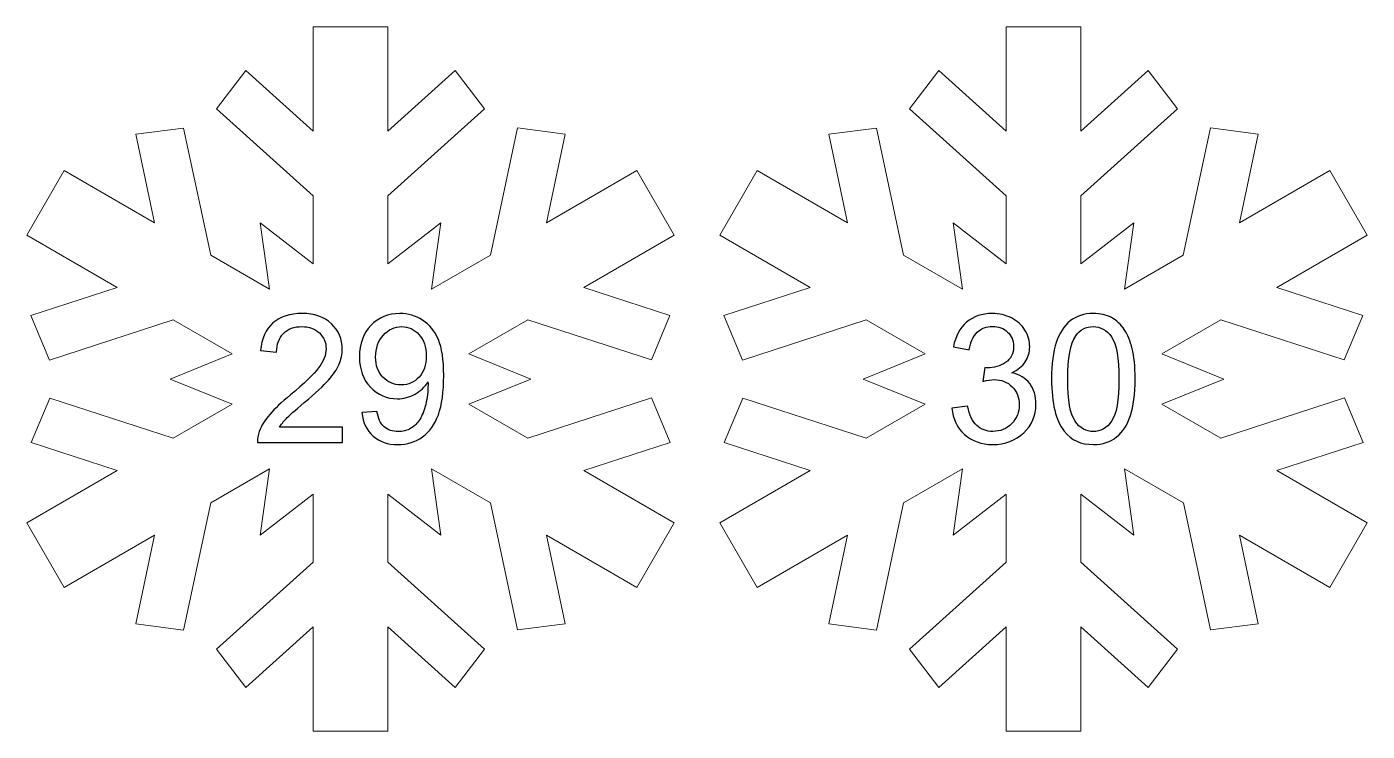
# Model space of a CAD drawing. Header units: centimetres. Extents: x -78 to 86, y -19 to 11.
# Drawn here: x 44.73 to 50.42, y -8.74 to -5.75 of the extents above; entities that cross this region are included whole.
import ezdxf

# ---------------------------------------------------------------- set-up
doc = ezdxf.new("R2010")
doc.units = ezdxf.units.CM
doc.header["$MEASUREMENT"] = 0
doc.layers.add('layer 1', color=7, linetype='Continuous')

msp = doc.modelspace()

# ---------------------------------------------------------------- linework, layer by layer
at = {"layer": 'layer 1', "color": 250, "lineweight": 9}
for points, knots in [([(46.85984, -7.49714), (46.85984, -7.49714), (46.61005, -7.35293), (46.61005, -7.35293), (46.61005, -7.35293), (46.61005, -7.35293), (46.87347, -7.24612), (46.87347, -7.24612), (46.87347, -7.24612), (46.87347, -7.24612), (46.61007, -7.13935), (46.61007, -7.13935), (46.61007, -7.13935), (46.61007, -7.13935), (46.85992, -6.99508), (46.85992, -6.99508), (46.85992, -6.99508), (46.85992, -6.99508), (47.38443, -7.16531), (47.38443, -7.16531), (47.38443, -7.16531), (47.38443, -7.16531), (47.46333, -6.97637), (47.46333, -6.97637), (47.46333, -6.97637), (47.46333, -6.97637), (47.09782, -6.85774), (47.09782, -6.85774), (47.09782, -6.85774), (47.09782, -6.85774), (47.48149, -6.63623), (47.48149, -6.63623), (47.48149, -6.63623), (47.48149, -6.63623), (47.32289, -6.36149), (47.32289, -6.36149), (47.32289, -6.36149), (47.32289, -6.36149), (46.93914, -6.58304), (46.93914, -6.58304), (46.93914, -6.58304), (46.93914, -6.58304), (47.01927, -6.20661), (47.01927, -6.20661), (47.01927, -6.20661), (47.01927, -6.20661), (46.81621, -6.18054), (46.81621, -6.18054), (46.81621, -6.18054), (46.81621, -6.18054), (46.70126, -6.72038), (46.70126, -6.72038), (46.70126, -6.72038), (46.70126, -6.72038), (46.45143, -6.86463), (46.45143, -6.86463), (46.45143, -6.86463), (46.45143, -6.86463), (46.49066, -6.58306), (46.49066, -6.58306), (46.49066, -6.58306), (46.49066, -6.58306), (46.26647, -6.75778), (46.26647, -6.75778), (46.26647, -6.75778), (46.26647, -6.75778), (46.26647, -6.46934), (46.26647, -6.46934), (46.26647, -6.46934), (46.26647, -6.46934), (46.67615, -6.1002), (46.67615, -6.1002), (46.67615, -6.1002), (46.67615, -6.1002), (46.55199, -5.93735), (46.55199, -5.93735), (46.55199, -5.93735), (46.55199, -5.93735), (46.26647, -6.19459), (46.26647, -6.19459), (46.26647, -6.19459), (46.26647, -6.19459), (46.26647, -5.75151), (46.26647, -5.75151), (46.26647, -5.75151), (46.26647, -5.75151), (45.94922, -5.75151), (45.94922, -5.75151), (45.94922, -5.75151), (45.94922, -5.75151), (45.94922, -6.19466), (45.94922, -6.19466), (45.94922, -6.19466), (45.94922, -6.19466), (45.66332, -5.93705), (45.66332, -5.93705), (45.66332, -5.93705), (45.66332, -5.93705), (45.53916, -6.0999), (45.53916, -6.0999), (45.53916, -6.0999), (45.53916, -6.0999), (45.94922, -6.46934), (45.94922, -6.46934), (45.94922, -6.46934), (45.94922, -6.46934), (45.94922, -6.75778), (45.94922, -6.75778), (45.94922, -6.75778), (45.94922, -6.75778), (45.72503, -6.58306), (45.72503, -6.58306), (45.72503, -6.58306), (45.72503, -6.58306), (45.76426, -6.86463), (45.76426, -6.86463), (45.76426, -6.86463), (45.76426, -6.86463), (45.51445, -6.72038), (45.51445, -6.72038), (45.51445, -6.72038), (45.51445, -6.72038), (45.39958, -6.18097), (45.39958, -6.18097), (45.39958, -6.18097), (45.39958, -6.18097), (45.19649, -6.20714), (45.19649, -6.20714), (45.19649, -6.20714), (45.19649, -6.20714), (45.27651, -6.58304), (45.27651, -6.58304), (45.27651, -6.58304), (45.27651, -6.58304), (44.89278, -6.36149), (44.89278, -6.36149), (44.89278, -6.36149), (44.89278, -6.36149), (44.73416, -6.63623), (44.73416, -6.63623), (44.73416, -6.63623), (44.73416, -6.63623), (45.11795, -6.85776), (45.11795, -6.85776), (45.11795, -6.85776), (45.11795, -6.85776), (44.75189, -6.97661), (44.75189, -6.97661), (44.75189, -6.97661), (44.75189, -6.97661), (44.83085, -7.16555), (44.83085, -7.16555), (44.83085, -7.16555), (44.83085, -7.16555), (45.35583, -6.99512), (45.35583, -6.99512), (45.35583, -6.99512), (45.35583, -6.99512), (45.60564, -7.13933), (45.60564, -7.13933), (45.60564, -7.13933), (45.60564, -7.13933), (45.3422, -7.24612), (45.3422, -7.24612), (45.3422, -7.24612), (45.3422, -7.24612), (45.60568, -7.35293), (45.60568, -7.35293), (45.60568, -7.35293), (45.60568, -7.35293), (45.35583, -7.4972), (45.35583, -7.4972), (45.35583, -7.4972), (45.35583, -7.4972), (44.8313, -7.32697), (44.8313, -7.32697), (44.8313, -7.32697), (44.8313, -7.32697), (44.75238, -7.51593), (44.75238, -7.51593), (44.75238, -7.51593), (44.75238, -7.51593), (45.11791, -7.63455), (45.11791, -7.63455), (45.11791, -7.63455), (45.11791, -7.63455), (44.73416, -7.8561), (44.73416, -7.8561), (44.73416, -7.8561), (44.73416, -7.8561), (44.89278, -8.13084), (44.89278, -8.13084), (44.89278, -8.13084), (44.89278, -8.13084), (45.27659, -7.90927), (45.27659, -7.90927), (45.27659, -7.90927), (45.27659, -7.90927), (45.19646, -8.28568), (45.19646, -8.28568), (45.19646, -8.28568), (45.19646, -8.28568), (45.39956, -8.31177), (45.39956, -8.31177), (45.39956, -8.31177), (45.39956, -8.31177), (45.51445, -7.77191), (45.51445, -7.77191), (45.51445, -7.77191), (45.51445, -7.77191), (45.76424, -7.6277), (45.76424, -7.6277), (45.76424, -7.6277), (45.76424, -7.6277), (45.72503, -7.90918), (45.72503, -7.90918), (45.72503, -7.90918), (45.72503, -7.90918), (45.94922, -7.73449), (45.94922, -7.73449), (45.94922, -7.73449), (45.94922, -7.73449), (45.94922, -8.02301), (45.94922, -8.02301), (45.94922, -8.02301), (45.94922, -8.02301), (45.53958, -8.39211), (45.53958, -8.39211), (45.53958, -8.39211), (45.53958, -8.39211), (45.66378, -8.5549), (45.66378, -8.5549), (45.66378, -8.5549), (45.66378, -8.5549), (45.94922, -8.29769), (45.94922, -8.29769), (45.94922, -8.29769), (45.94922, -8.29769), (45.94922, -8.74073), (45.94922, -8.74073), (45.94922, -8.74073), (45.94922, -8.74073), (46.26647, -8.74073), (46.26647, -8.74073), (46.26647, -8.74073), (46.26647, -8.74073), (46.26647, -8.29756), (46.26647, -8.29756), (46.26647, -8.29756), (46.26647, -8.29756), (46.55244, -8.55522), (46.55244, -8.55522), (46.55244, -8.55522), (46.55244, -8.55522), (46.67658, -8.39239), (46.67658, -8.39239), (46.67658, -8.39239), (46.67658, -8.39239), (46.26647, -8.02288), (46.26647, -8.02288), (46.26647, -8.02288), (46.26647, -8.02288), (46.26647, -7.73449), (46.26647, -7.73449), (46.26647, -7.73449), (46.26647, -7.73449), (46.49066, -7.90918), (46.49066, -7.90918), (46.49066, -7.90918), (46.49066, -7.90918), (46.45145, -7.6277), (46.45145, -7.6277), (46.45145, -7.6277), (46.45145, -7.6277), (46.70132, -7.77197), (46.70132, -7.77197), (46.70132, -7.77197), (46.70132, -7.77197), (46.81617, -8.31126), (46.81617, -8.31126), (46.81617, -8.31126), (46.81617, -8.31126), (47.01927, -8.28513), (47.01927, -8.28513), (47.01927, -8.28513), (47.01927, -8.28513), (46.93927, -7.90929), (46.93927, -7.90929), (46.93927, -7.90929), (46.93927, -7.90929), (47.32293, -8.13082), (47.32293, -8.13082), (47.32293, -8.13082), (47.32293, -8.13082), (47.48155, -7.85608), (47.48155, -7.85608), (47.48155, -7.85608), (47.48155, -7.85608), (47.09772, -7.6345), (47.09772, -7.6345), (47.09772, -7.6345), (47.09772, -7.6345), (47.46384, -7.51566), (47.46384, -7.51566), (47.46384, -7.51566), (47.46384, -7.51566), (47.3849, -7.32674), (47.3849, -7.32674), (47.3849, -7.32674), (47.3849, -7.32674), (46.85984, -7.49714), (46.85984, -7.49714)], [0, 0, 0, 0, 0.0126582, 0.0126582, 0.0126582, 0.0126582, 0.0253165, 0.0253165, 0.0253165, 0.0253165, 0.0379747, 0.0379747, 0.0379747, 0.0379747, 0.0506329, 0.0506329, 0.0506329, 0.0506329, 0.0632911, 0.0632911, 0.0632911, 0.0632911, 0.0759494, 0.0759494, 0.0759494, 0.0759494, 0.0886076, 0.0886076, 0.0886076, 0.0886076, 0.1012658, 0.1012658, 0.1012658, 0.1012658, 0.1139241, 0.1139241, 0.1139241, 0.1139241, 0.1265823, 0.1265823, 0.1265823, 0.1265823, 0.1392405, 0.1392405, 0.1392405, 0.1392405, 0.1518987, 0.1518987, 0.1518987, 0.1518987, 0.164557, 0.164557, 0.164557, 0.164557, 0.1772152, 0.1772152, 0.1772152, 0.1772152, 0.1898734, 0.1898734, 0.1898734, 0.1898734, 0.2025316, 0.2025316, 0.2025316, 0.2025316, 0.2151899, 0.2151899, 0.2151899, 0.2151899, 0.2278481, 0.2278481, 0.2278481, 0.2278481, 0.2405063, 0.2405063, 0.2405063, 0.2405063, 0.2531646, 0.2531646, 0.2531646, 0.2531646, 0.2658228, 0.2658228, 0.2658228, 0.2658228, 0.278481, 0.278481, 0.278481, 0.278481, 0.2911392, 0.2911392, 0.2911392, 0.2911392, 0.3037975, 0.3037975, 0.3037975, 0.3037975, 0.3164557, 0.3164557, 0.3164557, 0.3164557, 0.3291139, 0.3291139, 0.3291139, 0.3291139, 0.3417722, 0.3417722, 0.3417722, 0.3417722, 0.3544304, 0.3544304, 0.3544304, 0.3544304, 0.3670886, 0.3670886, 0.3670886, 0.3670886, 0.3797468, 0.3797468, 0.3797468, 0.3797468, 0.3924051, 0.3924051, 0.3924051, 0.3924051, 0.4050633, 0.4050633, 0.4050633, 0.4050633, 0.4177215, 0.4177215, 0.4177215, 0.4177215, 0.4303797, 0.4303797, 0.4303797, 0.4303797, 0.443038, 0.443038, 0.443038, 0.443038, 0.4556962, 0.4556962, 0.4556962, 0.4556962, 0.4683544, 0.4683544, 0.4683544, 0.4683544, 0.4810127, 0.4810127, 0.4810127, 0.4810127, 0.4936709, 0.4936709, 0.4936709, 0.4936709, 0.5063291, 0.5063291, 0.5063291, 0.5063291, 0.5189873, 0.5189873, 0.5189873, 0.5189873, 0.5316456, 0.5316456, 0.5316456, 0.5316456, 0.5443038, 0.5443038, 0.5443038, 0.5443038, 0.556962, 0.556962, 0.556962, 0.556962, 0.5696203, 0.5696203, 0.5696203, 0.5696203, 0.5822785, 0.5822785, 0.5822785, 0.5822785, 0.5949367, 0.5949367, 0.5949367, 0.5949367, 0.6075949, 0.6075949, 0.6075949, 0.6075949, 0.6202532, 0.6202532, 0.6202532, 0.6202532, 0.6329114, 0.6329114, 0.6329114, 0.6329114, 0.6455696, 0.6455696, 0.6455696, 0.6455696, 0.6582278, 0.6582278, 0.6582278, 0.6582278, 0.6708861, 0.6708861, 0.6708861, 0.6708861, 0.6835443, 0.6835443, 0.6835443, 0.6835443, 0.6962025, 0.6962025, 0.6962025, 0.6962025, 0.7088608, 0.7088608, 0.7088608, 0.7088608, 0.721519, 0.721519, 0.721519, 0.721519, 0.7341772, 0.7341772, 0.7341772, 0.7341772, 0.7468354, 0.7468354, 0.7468354, 0.7468354, 0.7594937, 0.7594937, 0.7594937, 0.7594937, 0.7721519, 0.7721519, 0.7721519, 0.7721519, 0.7848101, 0.7848101, 0.7848101, 0.7848101, 0.7974684, 0.7974684, 0.7974684, 0.7974684, 0.8101266, 0.8101266, 0.8101266, 0.8101266, 0.8227848, 0.8227848, 0.8227848, 0.8227848, 0.835443, 0.835443, 0.835443, 0.835443, 0.8481013, 0.8481013, 0.8481013, 0.8481013, 0.8607595, 0.8607595, 0.8607595, 0.8607595, 0.8734177, 0.8734177, 0.8734177, 0.8734177, 0.8860759, 0.8860759, 0.8860759, 0.8860759, 0.8987342, 0.8987342, 0.8987342, 0.8987342, 0.9113924, 0.9113924, 0.9113924, 0.9113924, 0.9240506, 0.9240506, 0.9240506, 0.9240506, 0.9367089, 0.9367089, 0.9367089, 0.9367089, 0.9493671, 0.9493671, 0.9493671, 0.9493671, 0.9620253, 0.9620253, 0.9620253, 0.9620253, 0.9746835, 0.9746835, 0.9746835, 0.9746835, 1, 1, 1, 1]), ([(49.80054, -7.49714), (49.80054, -7.49714), (49.55076, -7.35293), (49.55076, -7.35293), (49.55076, -7.35293), (49.55076, -7.35293), (49.81417, -7.24612), (49.81417, -7.24612), (49.81417, -7.24612), (49.81417, -7.24612), (49.55078, -7.13935), (49.55078, -7.13935), (49.55078, -7.13935), (49.55078, -7.13935), (49.80063, -6.99508), (49.80063, -6.99508), (49.80063, -6.99508), (49.80063, -6.99508), (50.32514, -7.16531), (50.32514, -7.16531), (50.32514, -7.16531), (50.32514, -7.16531), (50.40403, -6.97637), (50.40403, -6.97637), (50.40403, -6.97637), (50.40403, -6.97637), (50.03853, -6.85774), (50.03853, -6.85774), (50.03853, -6.85774), (50.03853, -6.85774), (50.42219, -6.63623), (50.42219, -6.63623), (50.42219, -6.63623), (50.42219, -6.63623), (50.26359, -6.36149), (50.26359, -6.36149), (50.26359, -6.36149), (50.26359, -6.36149), (49.87984, -6.58304), (49.87984, -6.58304), (49.87984, -6.58304), (49.87984, -6.58304), (49.95997, -6.20661), (49.95997, -6.20661), (49.95997, -6.20661), (49.95997, -6.20661), (49.75692, -6.18054), (49.75692, -6.18054), (49.75692, -6.18054), (49.75692, -6.18054), (49.64196, -6.72038), (49.64196, -6.72038), (49.64196, -6.72038), (49.64196, -6.72038), (49.39214, -6.86463), (49.39214, -6.86463), (49.39214, -6.86463), (49.39214, -6.86463), (49.43136, -6.58306), (49.43136, -6.58306), (49.43136, -6.58306), (49.43136, -6.58306), (49.20717, -6.75778), (49.20717, -6.75778), (49.20717, -6.75778), (49.20717, -6.75778), (49.20717, -6.46934), (49.20717, -6.46934), (49.20717, -6.46934), (49.20717, -6.46934), (49.61686, -6.1002), (49.61686, -6.1002), (49.61686, -6.1002), (49.61686, -6.1002), (49.4927, -5.93735), (49.4927, -5.93735), (49.4927, -5.93735), (49.4927, -5.93735), (49.20717, -6.19459), (49.20717, -6.19459), (49.20717, -6.19459), (49.20717, -6.19459), (49.20717, -5.75151), (49.20717, -5.75151), (49.20717, -5.75151), (49.20717, -5.75151), (48.88993, -5.75151), (48.88993, -5.75151), (48.88993, -5.75151), (48.88993, -5.75151), (48.88993, -6.19466), (48.88993, -6.19466), (48.88993, -6.19466), (48.88993, -6.19466), (48.60402, -5.93705), (48.60402, -5.93705), (48.60402, -5.93705), (48.60402, -5.93705), (48.47986, -6.0999), (48.47986, -6.0999), (48.47986, -6.0999), (48.47986, -6.0999), (48.88993, -6.46934), (48.88993, -6.46934), (48.88993, -6.46934), (48.88993, -6.46934), (48.88993, -6.75778), (48.88993, -6.75778), (48.88993, -6.75778), (48.88993, -6.75778), (48.66574, -6.58306), (48.66574, -6.58306), (48.66574, -6.58306), (48.66574, -6.58306), (48.70496, -6.86463), (48.70496, -6.86463), (48.70496, -6.86463), (48.70496, -6.86463), (48.45516, -6.72038), (48.45516, -6.72038), (48.45516, -6.72038), (48.45516, -6.72038), (48.34029, -6.18097), (48.34029, -6.18097), (48.34029, -6.18097), (48.34029, -6.18097), (48.13719, -6.20714), (48.13719, -6.20714), (48.13719, -6.20714), (48.13719, -6.20714), (48.21721, -6.58304), (48.21721, -6.58304), (48.21721, -6.58304), (48.21721, -6.58304), (47.83349, -6.36149), (47.83349, -6.36149), (47.83349, -6.36149), (47.83349, -6.36149), (47.67487, -6.63623), (47.67487, -6.63623), (47.67487, -6.63623), (47.67487, -6.63623), (48.05866, -6.85776), (48.05866, -6.85776), (48.05866, -6.85776), (48.05866, -6.85776), (47.6926, -6.97661), (47.6926, -6.97661), (47.6926, -6.97661), (47.6926, -6.97661), (47.77156, -7.16555), (47.77156, -7.16555), (47.77156, -7.16555), (47.77156, -7.16555), (48.29654, -6.99512), (48.29654, -6.99512), (48.29654, -6.99512), (48.29654, -6.99512), (48.54634, -7.13933), (48.54634, -7.13933), (48.54634, -7.13933), (48.54634, -7.13933), (48.28291, -7.24612), (48.28291, -7.24612), (48.28291, -7.24612), (48.28291, -7.24612), (48.54638, -7.35293), (48.54638, -7.35293), (48.54638, -7.35293), (48.54638, -7.35293), (48.29654, -7.4972), (48.29654, -7.4972), (48.29654, -7.4972), (48.29654, -7.4972), (47.772, -7.32697), (47.772, -7.32697), (47.772, -7.32697), (47.772, -7.32697), (47.69309, -7.51593), (47.69309, -7.51593), (47.69309, -7.51593), (47.69309, -7.51593), (48.05861, -7.63455), (48.05861, -7.63455), (48.05861, -7.63455), (48.05861, -7.63455), (47.67487, -7.8561), (47.67487, -7.8561), (47.67487, -7.8561), (47.67487, -7.8561), (47.83349, -8.13084), (47.83349, -8.13084), (47.83349, -8.13084), (47.83349, -8.13084), (48.2173, -7.90927), (48.2173, -7.90927), (48.2173, -7.90927), (48.2173, -7.90927), (48.13717, -8.28568), (48.13717, -8.28568), (48.13717, -8.28568), (48.13717, -8.28568), (48.34027, -8.31177), (48.34027, -8.31177), (48.34027, -8.31177), (48.34027, -8.31177), (48.45516, -7.77191), (48.45516, -7.77191), (48.45516, -7.77191), (48.45516, -7.77191), (48.70494, -7.6277), (48.70494, -7.6277), (48.70494, -7.6277), (48.70494, -7.6277), (48.66574, -7.90918), (48.66574, -7.90918), (48.66574, -7.90918), (48.66574, -7.90918), (48.88993, -7.73449), (48.88993, -7.73449), (48.88993, -7.73449), (48.88993, -7.73449), (48.88993, -8.02301), (48.88993, -8.02301), (48.88993, -8.02301), (48.88993, -8.02301), (48.48029, -8.39211), (48.48029, -8.39211), (48.48029, -8.39211), (48.48029, -8.39211), (48.60449, -8.5549), (48.60449, -8.5549), (48.60449, -8.5549), (48.60449, -8.5549), (48.88993, -8.29769), (48.88993, -8.29769), (48.88993, -8.29769), (48.88993, -8.29769), (48.88993, -8.74073), (48.88993, -8.74073), (48.88993, -8.74073), (48.88993, -8.74073), (49.20717, -8.74073), (49.20717, -8.74073), (49.20717, -8.74073), (49.20717, -8.74073), (49.20717, -8.29756), (49.20717, -8.29756), (49.20717, -8.29756), (49.20717, -8.29756), (49.49314, -8.55522), (49.49314, -8.55522), (49.49314, -8.55522), (49.49314, -8.55522), (49.61728, -8.39239), (49.61728, -8.39239), (49.61728, -8.39239), (49.61728, -8.39239), (49.20717, -8.02288), (49.20717, -8.02288), (49.20717, -8.02288), (49.20717, -8.02288), (49.20717, -7.73449), (49.20717, -7.73449), (49.20717, -7.73449), (49.20717, -7.73449), (49.43136, -7.90918), (49.43136, -7.90918), (49.43136, -7.90918), (49.43136, -7.90918), (49.39216, -7.6277), (49.39216, -7.6277), (49.39216, -7.6277), (49.39216, -7.6277), (49.64203, -7.77197), (49.64203, -7.77197), (49.64203, -7.77197), (49.64203, -7.77197), (49.75688, -8.31126), (49.75688, -8.31126), (49.75688, -8.31126), (49.75688, -8.31126), (49.95997, -8.28513), (49.95997, -8.28513), (49.95997, -8.28513), (49.95997, -8.28513), (49.87997, -7.90929), (49.87997, -7.90929), (49.87997, -7.90929), (49.87997, -7.90929), (50.26363, -8.13082), (50.26363, -8.13082), (50.26363, -8.13082), (50.26363, -8.13082), (50.42225, -7.85608), (50.42225, -7.85608), (50.42225, -7.85608), (50.42225, -7.85608), (50.03842, -7.6345), (50.03842, -7.6345), (50.03842, -7.6345), (50.03842, -7.6345), (50.40454, -7.51566), (50.40454, -7.51566), (50.40454, -7.51566), (50.40454, -7.51566), (50.32561, -7.32674), (50.32561, -7.32674), (50.32561, -7.32674), (50.32561, -7.32674), (49.80054, -7.49714), (49.80054, -7.49714)], [0, 0, 0, 0, 0.0126582, 0.0126582, 0.0126582, 0.0126582, 0.0253165, 0.0253165, 0.0253165, 0.0253165, 0.0379747, 0.0379747, 0.0379747, 0.0379747, 0.0506329, 0.0506329, 0.0506329, 0.0506329, 0.0632911, 0.0632911, 0.0632911, 0.0632911, 0.0759494, 0.0759494, 0.0759494, 0.0759494, 0.0886076, 0.0886076, 0.0886076, 0.0886076, 0.1012658, 0.1012658, 0.1012658, 0.1012658, 0.1139241, 0.1139241, 0.1139241, 0.1139241, 0.1265823, 0.1265823, 0.1265823, 0.1265823, 0.1392405, 0.1392405, 0.1392405, 0.1392405, 0.1518987, 0.1518987, 0.1518987, 0.1518987, 0.164557, 0.164557, 0.164557, 0.164557, 0.1772152, 0.1772152, 0.1772152, 0.1772152, 0.1898734, 0.1898734, 0.1898734, 0.1898734, 0.2025316, 0.2025316, 0.2025316, 0.2025316, 0.2151899, 0.2151899, 0.2151899, 0.2151899, 0.2278481, 0.2278481, 0.2278481, 0.2278481, 0.2405063, 0.2405063, 0.2405063, 0.2405063, 0.2531646, 0.2531646, 0.2531646, 0.2531646, 0.2658228, 0.2658228, 0.2658228, 0.2658228, 0.278481, 0.278481, 0.278481, 0.278481, 0.2911392, 0.2911392, 0.2911392, 0.2911392, 0.3037975, 0.3037975, 0.3037975, 0.3037975, 0.3164557, 0.3164557, 0.3164557, 0.3164557, 0.3291139, 0.3291139, 0.3291139, 0.3291139, 0.3417722, 0.3417722, 0.3417722, 0.3417722, 0.3544304, 0.3544304, 0.3544304, 0.3544304, 0.3670886, 0.3670886, 0.3670886, 0.3670886, 0.3797468, 0.3797468, 0.3797468, 0.3797468, 0.3924051, 0.3924051, 0.3924051, 0.3924051, 0.4050633, 0.4050633, 0.4050633, 0.4050633, 0.4177215, 0.4177215, 0.4177215, 0.4177215, 0.4303797, 0.4303797, 0.4303797, 0.4303797, 0.443038, 0.443038, 0.443038, 0.443038, 0.4556962, 0.4556962, 0.4556962, 0.4556962, 0.4683544, 0.4683544, 0.4683544, 0.4683544, 0.4810127, 0.4810127, 0.4810127, 0.4810127, 0.4936709, 0.4936709, 0.4936709, 0.4936709, 0.5063291, 0.5063291, 0.5063291, 0.5063291, 0.5189873, 0.5189873, 0.5189873, 0.5189873, 0.5316456, 0.5316456, 0.5316456, 0.5316456, 0.5443038, 0.5443038, 0.5443038, 0.5443038, 0.556962, 0.556962, 0.556962, 0.556962, 0.5696203, 0.5696203, 0.5696203, 0.5696203, 0.5822785, 0.5822785, 0.5822785, 0.5822785, 0.5949367, 0.5949367, 0.5949367, 0.5949367, 0.6075949, 0.6075949, 0.6075949, 0.6075949, 0.6202532, 0.6202532, 0.6202532, 0.6202532, 0.6329114, 0.6329114, 0.6329114, 0.6329114, 0.6455696, 0.6455696, 0.6455696, 0.6455696, 0.6582278, 0.6582278, 0.6582278, 0.6582278, 0.6708861, 0.6708861, 0.6708861, 0.6708861, 0.6835443, 0.6835443, 0.6835443, 0.6835443, 0.6962025, 0.6962025, 0.6962025, 0.6962025, 0.7088608, 0.7088608, 0.7088608, 0.7088608, 0.721519, 0.721519, 0.721519, 0.721519, 0.7341772, 0.7341772, 0.7341772, 0.7341772, 0.7468354, 0.7468354, 0.7468354, 0.7468354, 0.7594937, 0.7594937, 0.7594937, 0.7594937, 0.7721519, 0.7721519, 0.7721519, 0.7721519, 0.7848101, 0.7848101, 0.7848101, 0.7848101, 0.7974684, 0.7974684, 0.7974684, 0.7974684, 0.8101266, 0.8101266, 0.8101266, 0.8101266, 0.8227848, 0.8227848, 0.8227848, 0.8227848, 0.835443, 0.835443, 0.835443, 0.835443, 0.8481013, 0.8481013, 0.8481013, 0.8481013, 0.8607595, 0.8607595, 0.8607595, 0.8607595, 0.8734177, 0.8734177, 0.8734177, 0.8734177, 0.8860759, 0.8860759, 0.8860759, 0.8860759, 0.8987342, 0.8987342, 0.8987342, 0.8987342, 0.9113924, 0.9113924, 0.9113924, 0.9113924, 0.9240506, 0.9240506, 0.9240506, 0.9240506, 0.9367089, 0.9367089, 0.9367089, 0.9367089, 0.9493671, 0.9493671, 0.9493671, 0.9493671, 0.9620253, 0.9620253, 0.9620253, 0.9620253, 0.9746835, 0.9746835, 0.9746835, 0.9746835, 1, 1, 1, 1]), ([(46.07343, -7.45117), (46.07343, -7.45117), (46.07343, -7.51507), (46.07343, -7.51507), (46.07343, -7.51507), (46.07343, -7.51507), (45.71283, -7.51507), (45.71283, -7.51507), (45.71283, -7.51507), (45.71232, -7.49897), (45.71499, -7.4835), (45.72069, -7.46854), (45.72069, -7.46854), (45.72995, -7.44407), (45.74478, -7.41985), (45.7652, -7.39614), (45.7652, -7.39614), (45.78561, -7.37243), (45.81477, -7.34504), (45.85269, -7.31398), (45.85269, -7.31398), (45.91164, -7.26541), (45.95171, -7.227), (45.97263, -7.19859), (45.97263, -7.19859), (45.99368, -7.17019), (46.0042, -7.14331), (46.0042, -7.11795), (46.0042, -7.11795), (46.0042, -7.09145), (45.99469, -7.06914), (45.97567, -7.05088), (45.97567, -7.05088), (45.95666, -7.03275), (45.9318, -7.02362), (45.90125, -7.02362), (45.90125, -7.02362), (45.86891, -7.02362), (45.84305, -7.03326), (45.82365, -7.05253), (45.82365, -7.05253), (45.80425, -7.07167), (45.79449, -7.0983), (45.79423, -7.13241), (45.79423, -7.13241), (45.79423, -7.13241), (45.72576, -7.12556), (45.72576, -7.12556), (45.72576, -7.12556), (45.73046, -7.07434), (45.74821, -7.03528), (45.77889, -7.0084), (45.77889, -7.0084), (45.8097, -6.98152), (45.85091, -6.96808), (45.90277, -6.96808), (45.90277, -6.96808), (45.95501, -6.96808), (45.99647, -6.98254), (46.0269, -7.01157), (46.0269, -7.01157), (46.05746, -7.04061), (46.07267, -7.07662), (46.07267, -7.11947), (46.07267, -7.11947), (46.07267, -7.14128), (46.06823, -7.16271), (46.05923, -7.18376), (46.05923, -7.18376), (46.05036, -7.20493), (46.03552, -7.22712), (46.01485, -7.25045), (46.01485, -7.25045), (45.99406, -7.27366), (45.9597, -7.30573), (45.91177, -7.34631), (45.91177, -7.34631), (45.87158, -7.38004), (45.84571, -7.40286), (45.8343, -7.4149), (45.8343, -7.4149), (45.82289, -7.42695), (45.81351, -7.43899), (45.80603, -7.45117), (45.80603, -7.45117), (45.80603, -7.45117), (46.07343, -7.45117), (46.07343, -7.45117)], [0, 0, 0, 0, 0.0434783, 0.0434783, 0.0434783, 0.0434783, 0.0869565, 0.0869565, 0.0869565, 0.0869565, 0.1304348, 0.1304348, 0.1304348, 0.1304348, 0.173913, 0.173913, 0.173913, 0.173913, 0.2173913, 0.2173913, 0.2173913, 0.2173913, 0.2608696, 0.2608696, 0.2608696, 0.2608696, 0.3043478, 0.3043478, 0.3043478, 0.3043478, 0.3478261, 0.3478261, 0.3478261, 0.3478261, 0.3913043, 0.3913043, 0.3913043, 0.3913043, 0.4347826, 0.4347826, 0.4347826, 0.4347826, 0.4782609, 0.4782609, 0.4782609, 0.4782609, 0.5217391, 0.5217391, 0.5217391, 0.5217391, 0.5652174, 0.5652174, 0.5652174, 0.5652174, 0.6086957, 0.6086957, 0.6086957, 0.6086957, 0.6521739, 0.6521739, 0.6521739, 0.6521739, 0.6956522, 0.6956522, 0.6956522, 0.6956522, 0.7391304, 0.7391304, 0.7391304, 0.7391304, 0.7826087, 0.7826087, 0.7826087, 0.7826087, 0.826087, 0.826087, 0.826087, 0.826087, 0.8695652, 0.8695652, 0.8695652, 0.8695652, 0.9130435, 0.9130435, 0.9130435, 0.9130435, 1, 1, 1, 1]), ([(46.15572, -7.38878), (46.15572, -7.38878), (46.21963, -7.38346), (46.21963, -7.38346), (46.21963, -7.38346), (46.22508, -7.41364), (46.23547, -7.43544), (46.25082, -7.44901), (46.25082, -7.44901), (46.26616, -7.46258), (46.28581, -7.46942), (46.3099, -7.46942), (46.3099, -7.46942), (46.33044, -7.46942), (46.34845, -7.46473), (46.36404, -7.45522), (46.36404, -7.45522), (46.37964, -7.44584), (46.39232, -7.43329), (46.40208, -7.41744), (46.40208, -7.41744), (46.41184, -7.40172), (46.42009, -7.38042), (46.42681, -7.35366), (46.42681, -7.35366), (46.43353, -7.32691), (46.43682, -7.29965), (46.43682, -7.27188), (46.43682, -7.27188), (46.43682, -7.26896), (46.4367, -7.2644), (46.43644, -7.25844), (46.43644, -7.25844), (46.42313, -7.27974), (46.40487, -7.29711), (46.38179, -7.3103), (46.38179, -7.3103), (46.35872, -7.32361), (46.33361, -7.33021), (46.30673, -7.33021), (46.30673, -7.33021), (46.26172, -7.33021), (46.22368, -7.31385), (46.19249, -7.28114), (46.19249, -7.28114), (46.16143, -7.24855), (46.14583, -7.20544), (46.14583, -7.15193), (46.14583, -7.15193), (46.14583, -7.09665), (46.16206, -7.05227), (46.19465, -7.01855), (46.19465, -7.01855), (46.22711, -6.98495), (46.26781, -6.96808), (46.31688, -6.96808), (46.31688, -6.96808), (46.35212, -6.96808), (46.38446, -6.97759), (46.41387, -6.99674), (46.41387, -6.99674), (46.44316, -7.01576), (46.46535, -7.04289), (46.48057, -7.07827), (46.48057, -7.07827), (46.49578, -7.11352), (46.50339, -7.16461), (46.50339, -7.23143), (46.50339, -7.23143), (46.50339, -7.30104), (46.49591, -7.35645), (46.48082, -7.39766), (46.48082, -7.39766), (46.46573, -7.43899), (46.44316, -7.47031), (46.41337, -7.49187), (46.41337, -7.49187), (46.38357, -7.51342), (46.3487, -7.5242), (46.30863, -7.5242), (46.30863, -7.5242), (46.26603, -7.5242), (46.23129, -7.51241), (46.20428, -7.4887), (46.20428, -7.4887), (46.1774, -7.46499), (46.16117, -7.43164), (46.15572, -7.38878)], [0, 0, 0, 0, 0.0434783, 0.0434783, 0.0434783, 0.0434783, 0.0869565, 0.0869565, 0.0869565, 0.0869565, 0.1304348, 0.1304348, 0.1304348, 0.1304348, 0.173913, 0.173913, 0.173913, 0.173913, 0.2173913, 0.2173913, 0.2173913, 0.2173913, 0.2608696, 0.2608696, 0.2608696, 0.2608696, 0.3043478, 0.3043478, 0.3043478, 0.3043478, 0.3478261, 0.3478261, 0.3478261, 0.3478261, 0.3913043, 0.3913043, 0.3913043, 0.3913043, 0.4347826, 0.4347826, 0.4347826, 0.4347826, 0.4782609, 0.4782609, 0.4782609, 0.4782609, 0.5217391, 0.5217391, 0.5217391, 0.5217391, 0.5652174, 0.5652174, 0.5652174, 0.5652174, 0.6086957, 0.6086957, 0.6086957, 0.6086957, 0.6521739, 0.6521739, 0.6521739, 0.6521739, 0.6956522, 0.6956522, 0.6956522, 0.6956522, 0.7391304, 0.7391304, 0.7391304, 0.7391304, 0.7826087, 0.7826087, 0.7826087, 0.7826087, 0.826087, 0.826087, 0.826087, 0.826087, 0.8695652, 0.8695652, 0.8695652, 0.8695652, 0.9130435, 0.9130435, 0.9130435, 0.9130435, 1, 1, 1, 1]), ([(48.65975, -7.37053), (48.65975, -7.37053), (48.7267, -7.3614), (48.7267, -7.3614), (48.7267, -7.3614), (48.73443, -7.39943), (48.74737, -7.42682), (48.76575, -7.44356), (48.76575, -7.44356), (48.78414, -7.4603), (48.80671, -7.46866), (48.83346, -7.46866), (48.83346, -7.46866), (48.86516, -7.46866), (48.89191, -7.45776), (48.91347, -7.43595), (48.91347, -7.43595), (48.93502, -7.41414), (48.9458, -7.38714), (48.9458, -7.35493), (48.9458, -7.35493), (48.9458, -7.32425), (48.93578, -7.29889), (48.91562, -7.27885), (48.91562, -7.27885), (48.89559, -7.25895), (48.8701, -7.24893), (48.83904, -7.24893), (48.83904, -7.24893), (48.82636, -7.24893), (48.81064, -7.25147), (48.79174, -7.25641), (48.79174, -7.25641), (48.79174, -7.25641), (48.79922, -7.19783), (48.79922, -7.19783), (48.79922, -7.19783), (48.80366, -7.19834), (48.80734, -7.19859), (48.81, -7.19859), (48.81, -7.19859), (48.83866, -7.19859), (48.86427, -7.19111), (48.88722, -7.17628), (48.88722, -7.17628), (48.91004, -7.16144), (48.92145, -7.13862), (48.92145, -7.10781), (48.92145, -7.10781), (48.92145, -7.08334), (48.91308, -7.06305), (48.89648, -7.04695), (48.89648, -7.04695), (48.87987, -7.03085), (48.85844, -7.02286), (48.83219, -7.02286), (48.83219, -7.02286), (48.80607, -7.02286), (48.78439, -7.0311), (48.76702, -7.04758), (48.76702, -7.04758), (48.74965, -7.06407), (48.73849, -7.08879), (48.73355, -7.12176), (48.73355, -7.12176), (48.73355, -7.12176), (48.6666, -7.10958), (48.6666, -7.10958), (48.6666, -7.10958), (48.67484, -7.0647), (48.69335, -7.02983), (48.72239, -7.00511), (48.72239, -7.00511), (48.7513, -6.98038), (48.78743, -6.96808), (48.83054, -6.96808), (48.83054, -6.96808), (48.86021, -6.96808), (48.8876, -6.97442), (48.91258, -6.98723), (48.91258, -6.98723), (48.93768, -6.99991), (48.95683, -7.01728), (48.97002, -7.03921), (48.97002, -7.03921), (48.98333, -7.06128), (48.98992, -7.08461), (48.98992, -7.10933), (48.98992, -7.10933), (48.98992, -7.13279), (48.98358, -7.15409), (48.97103, -7.17336), (48.97103, -7.17336), (48.95835, -7.19263), (48.93958, -7.20798), (48.91486, -7.21939), (48.91486, -7.21939), (48.94707, -7.22674), (48.97204, -7.24221), (48.98992, -7.26567), (48.98992, -7.26567), (49.00767, -7.289), (49.01655, -7.31841), (49.01655, -7.35354), (49.01655, -7.35354), (49.01655, -7.40108), (48.99918, -7.44153), (48.96456, -7.47462), (48.96456, -7.47462), (48.92982, -7.50772), (48.88595, -7.5242), (48.83295, -7.5242), (48.83295, -7.5242), (48.78515, -7.5242), (48.74546, -7.50987), (48.71389, -7.48134), (48.71389, -7.48134), (48.68219, -7.45281), (48.66419, -7.41592), (48.65975, -7.37053)], [0, 0, 0, 0, 0.0322581, 0.0322581, 0.0322581, 0.0322581, 0.0645161, 0.0645161, 0.0645161, 0.0645161, 0.0967742, 0.0967742, 0.0967742, 0.0967742, 0.1290323, 0.1290323, 0.1290323, 0.1290323, 0.1612903, 0.1612903, 0.1612903, 0.1612903, 0.1935484, 0.1935484, 0.1935484, 0.1935484, 0.2258065, 0.2258065, 0.2258065, 0.2258065, 0.2580645, 0.2580645, 0.2580645, 0.2580645, 0.2903226, 0.2903226, 0.2903226, 0.2903226, 0.3225806, 0.3225806, 0.3225806, 0.3225806, 0.3548387, 0.3548387, 0.3548387, 0.3548387, 0.3870968, 0.3870968, 0.3870968, 0.3870968, 0.4193548, 0.4193548, 0.4193548, 0.4193548, 0.4516129, 0.4516129, 0.4516129, 0.4516129, 0.483871, 0.483871, 0.483871, 0.483871, 0.516129, 0.516129, 0.516129, 0.516129, 0.5483871, 0.5483871, 0.5483871, 0.5483871, 0.5806452, 0.5806452, 0.5806452, 0.5806452, 0.6129032, 0.6129032, 0.6129032, 0.6129032, 0.6451613, 0.6451613, 0.6451613, 0.6451613, 0.6774194, 0.6774194, 0.6774194, 0.6774194, 0.7096774, 0.7096774, 0.7096774, 0.7096774, 0.7419355, 0.7419355, 0.7419355, 0.7419355, 0.7741935, 0.7741935, 0.7741935, 0.7741935, 0.8064516, 0.8064516, 0.8064516, 0.8064516, 0.8387097, 0.8387097, 0.8387097, 0.8387097, 0.8709677, 0.8709677, 0.8709677, 0.8709677, 0.9032258, 0.9032258, 0.9032258, 0.9032258, 0.9354839, 0.9354839, 0.9354839, 0.9354839, 1, 1, 1, 1]), ([(49.08286, -7.24627), (49.08286, -7.18198), (49.08946, -7.13), (49.10264, -7.09069), (49.10264, -7.09069), (49.11595, -7.05126), (49.13561, -7.02096), (49.16173, -6.99978), (49.16173, -6.99978), (49.18772, -6.97861), (49.22056, -6.96808), (49.26012, -6.96808), (49.26012, -6.96808), (49.28928, -6.96808), (49.31489, -6.97392), (49.33708, -6.98571), (49.33708, -6.98571), (49.35914, -6.9975), (49.3774, -7.01449), (49.3916, -7.03668), (49.3916, -7.03668), (49.4058, -7.05874), (49.41696, -7.08575), (49.42508, -7.11757), (49.42508, -7.11757), (49.43332, -7.1494), (49.43738, -7.19238), (49.43738, -7.24627), (49.43738, -7.24627), (49.43738, -7.31017), (49.43078, -7.3619), (49.41772, -7.40121), (49.41772, -7.40121), (49.40466, -7.44064), (49.38501, -7.47095), (49.35889, -7.49225), (49.35889, -7.49225), (49.3329, -7.51355), (49.29993, -7.5242), (49.26012, -7.5242), (49.26012, -7.5242), (49.20775, -7.5242), (49.16655, -7.50556), (49.13662, -7.46816), (49.13662, -7.46816), (49.10074, -7.42251), (49.08286, -7.34859), (49.08286, -7.24627)], [0, 0, 0, 0, 0.0769231, 0.0769231, 0.0769231, 0.0769231, 0.1538462, 0.1538462, 0.1538462, 0.1538462, 0.2307692, 0.2307692, 0.2307692, 0.2307692, 0.3076923, 0.3076923, 0.3076923, 0.3076923, 0.3846154, 0.3846154, 0.3846154, 0.3846154, 0.4615385, 0.4615385, 0.4615385, 0.4615385, 0.5384615, 0.5384615, 0.5384615, 0.5384615, 0.6153846, 0.6153846, 0.6153846, 0.6153846, 0.6923077, 0.6923077, 0.6923077, 0.6923077, 0.7692308, 0.7692308, 0.7692308, 0.7692308, 0.8461538, 0.8461538, 0.8461538, 0.8461538, 1, 1, 1, 1]), ([(46.42883, -7.14851), (46.42883, -7.11022), (46.41869, -7.07979), (46.3984, -7.05735), (46.3984, -7.05735), (46.37824, -7.0349), (46.35365, -7.02362), (46.32474, -7.02362), (46.32474, -7.02362), (46.29481, -7.02362), (46.26895, -7.03566), (46.24714, -7.05988), (46.24714, -7.05988), (46.2252, -7.0841), (46.2143, -7.11554), (46.2143, -7.15409), (46.2143, -7.15409), (46.2143, -7.1887), (46.2247, -7.21685), (46.24536, -7.23841), (46.24536, -7.23841), (46.26616, -7.26009), (46.29202, -7.27087), (46.32284, -7.27087), (46.32284, -7.27087), (46.35377, -7.27087), (46.37913, -7.26009), (46.39904, -7.23841), (46.39904, -7.23841), (46.41894, -7.21685), (46.42883, -7.1868), (46.42883, -7.14851)], [0, 0, 0, 0, 0.1111111, 0.1111111, 0.1111111, 0.1111111, 0.2222222, 0.2222222, 0.2222222, 0.2222222, 0.3333333, 0.3333333, 0.3333333, 0.3333333, 0.4444444, 0.4444444, 0.4444444, 0.4444444, 0.5555556, 0.5555556, 0.5555556, 0.5555556, 0.6666667, 0.6666667, 0.6666667, 0.6666667, 0.7777778, 0.7777778, 0.7777778, 0.7777778, 1, 1, 1, 1]), ([(49.15133, -7.24652), (49.15133, -7.33616), (49.16173, -7.39576), (49.18265, -7.42517), (49.18265, -7.42517), (49.20357, -7.45472), (49.22944, -7.46942), (49.26012, -7.46942), (49.26012, -7.46942), (49.2908, -7.46942), (49.31667, -7.45459), (49.33759, -7.42505), (49.33759, -7.42505), (49.35851, -7.39538), (49.36891, -7.33591), (49.36891, -7.24652), (49.36891, -7.24652), (49.36891, -7.15688), (49.35851, -7.09729), (49.33759, -7.06787), (49.33759, -7.06787), (49.3168, -7.03833), (49.29068, -7.02362), (49.25936, -7.02362), (49.25936, -7.02362), (49.22867, -7.02362), (49.20408, -7.03668), (49.18569, -7.06267), (49.18569, -7.06267), (49.16274, -7.09576), (49.15133, -7.15713), (49.15133, -7.24652)], [0, 0, 0, 0, 0.1111111, 0.1111111, 0.1111111, 0.1111111, 0.2222222, 0.2222222, 0.2222222, 0.2222222, 0.3333333, 0.3333333, 0.3333333, 0.3333333, 0.4444444, 0.4444444, 0.4444444, 0.4444444, 0.5555556, 0.5555556, 0.5555556, 0.5555556, 0.6666667, 0.6666667, 0.6666667, 0.6666667, 0.7777778, 0.7777778, 0.7777778, 0.7777778, 1, 1, 1, 1])]:
    msp.add_open_spline(points, degree=3, knots=knots, dxfattribs=at)
at = {"layer": 'layer 1', "color": 114}
for points, knots in [([(46.07343, -7.45117), (46.07343, -7.45117), (46.07343, -7.51507), (46.07343, -7.51507), (46.07343, -7.51507), (46.07343, -7.51507), (45.71283, -7.51507), (45.71283, -7.51507), (45.71283, -7.51507), (45.71232, -7.49897), (45.71499, -7.4835), (45.72069, -7.46854), (45.72069, -7.46854), (45.72995, -7.44407), (45.74478, -7.41985), (45.7652, -7.39614), (45.7652, -7.39614), (45.78561, -7.37243), (45.81477, -7.34504), (45.85269, -7.31398), (45.85269, -7.31398), (45.91164, -7.26541), (45.95171, -7.227), (45.97263, -7.19859), (45.97263, -7.19859), (45.99368, -7.17019), (46.0042, -7.14331), (46.0042, -7.11795), (46.0042, -7.11795), (46.0042, -7.09145), (45.99469, -7.06914), (45.97567, -7.05088), (45.97567, -7.05088), (45.95666, -7.03275), (45.9318, -7.02362), (45.90125, -7.02362), (45.90125, -7.02362), (45.86891, -7.02362), (45.84305, -7.03326), (45.82365, -7.05253), (45.82365, -7.05253), (45.80425, -7.07167), (45.79449, -7.0983), (45.79423, -7.13241), (45.79423, -7.13241), (45.79423, -7.13241), (45.72576, -7.12556), (45.72576, -7.12556), (45.72576, -7.12556), (45.73046, -7.07434), (45.74821, -7.03528), (45.77889, -7.0084), (45.77889, -7.0084), (45.8097, -6.98152), (45.85091, -6.96808), (45.90277, -6.96808), (45.90277, -6.96808), (45.95501, -6.96808), (45.99647, -6.98254), (46.0269, -7.01157), (46.0269, -7.01157), (46.05746, -7.04061), (46.07267, -7.07662), (46.07267, -7.11947), (46.07267, -7.11947), (46.07267, -7.14128), (46.06823, -7.16271), (46.05923, -7.18376), (46.05923, -7.18376), (46.05036, -7.20493), (46.03552, -7.22712), (46.01485, -7.25045), (46.01485, -7.25045), (45.99406, -7.27366), (45.9597, -7.30573), (45.91177, -7.34631), (45.91177, -7.34631), (45.87158, -7.38004), (45.84571, -7.40286), (45.8343, -7.4149), (45.8343, -7.4149), (45.82289, -7.42695), (45.81351, -7.43899), (45.80603, -7.45117), (45.80603, -7.45117), (45.80603, -7.45117), (46.07343, -7.45117), (46.07343, -7.45117)], [0, 0, 0, 0, 0.0434783, 0.0434783, 0.0434783, 0.0434783, 0.0869565, 0.0869565, 0.0869565, 0.0869565, 0.1304348, 0.1304348, 0.1304348, 0.1304348, 0.173913, 0.173913, 0.173913, 0.173913, 0.2173913, 0.2173913, 0.2173913, 0.2173913, 0.2608696, 0.2608696, 0.2608696, 0.2608696, 0.3043478, 0.3043478, 0.3043478, 0.3043478, 0.3478261, 0.3478261, 0.3478261, 0.3478261, 0.3913043, 0.3913043, 0.3913043, 0.3913043, 0.4347826, 0.4347826, 0.4347826, 0.4347826, 0.4782609, 0.4782609, 0.4782609, 0.4782609, 0.5217391, 0.5217391, 0.5217391, 0.5217391, 0.5652174, 0.5652174, 0.5652174, 0.5652174, 0.6086957, 0.6086957, 0.6086957, 0.6086957, 0.6521739, 0.6521739, 0.6521739, 0.6521739, 0.6956522, 0.6956522, 0.6956522, 0.6956522, 0.7391304, 0.7391304, 0.7391304, 0.7391304, 0.7826087, 0.7826087, 0.7826087, 0.7826087, 0.826087, 0.826087, 0.826087, 0.826087, 0.8695652, 0.8695652, 0.8695652, 0.8695652, 0.9130435, 0.9130435, 0.9130435, 0.9130435, 1, 1, 1, 1]), ([(46.15572, -7.38878), (46.15572, -7.38878), (46.21963, -7.38346), (46.21963, -7.38346), (46.21963, -7.38346), (46.22508, -7.41364), (46.23547, -7.43544), (46.25082, -7.44901), (46.25082, -7.44901), (46.26616, -7.46258), (46.28581, -7.46942), (46.3099, -7.46942), (46.3099, -7.46942), (46.33044, -7.46942), (46.34845, -7.46473), (46.36404, -7.45522), (46.36404, -7.45522), (46.37964, -7.44584), (46.39232, -7.43329), (46.40208, -7.41744), (46.40208, -7.41744), (46.41184, -7.40172), (46.42009, -7.38042), (46.42681, -7.35366), (46.42681, -7.35366), (46.43353, -7.32691), (46.43682, -7.29965), (46.43682, -7.27188), (46.43682, -7.27188), (46.43682, -7.26896), (46.4367, -7.2644), (46.43644, -7.25844), (46.43644, -7.25844), (46.42313, -7.27974), (46.40487, -7.29711), (46.38179, -7.3103), (46.38179, -7.3103), (46.35872, -7.32361), (46.33361, -7.33021), (46.30673, -7.33021), (46.30673, -7.33021), (46.26172, -7.33021), (46.22368, -7.31385), (46.19249, -7.28114), (46.19249, -7.28114), (46.16143, -7.24855), (46.14583, -7.20544), (46.14583, -7.15193), (46.14583, -7.15193), (46.14583, -7.09665), (46.16206, -7.05227), (46.19465, -7.01855), (46.19465, -7.01855), (46.22711, -6.98495), (46.26781, -6.96808), (46.31688, -6.96808), (46.31688, -6.96808), (46.35212, -6.96808), (46.38446, -6.97759), (46.41387, -6.99674), (46.41387, -6.99674), (46.44316, -7.01576), (46.46535, -7.04289), (46.48057, -7.07827), (46.48057, -7.07827), (46.49578, -7.11352), (46.50339, -7.16461), (46.50339, -7.23143), (46.50339, -7.23143), (46.50339, -7.30104), (46.49591, -7.35645), (46.48082, -7.39766), (46.48082, -7.39766), (46.46573, -7.43899), (46.44316, -7.47031), (46.41337, -7.49187), (46.41337, -7.49187), (46.38357, -7.51342), (46.3487, -7.5242), (46.30863, -7.5242), (46.30863, -7.5242), (46.26603, -7.5242), (46.23129, -7.51241), (46.20428, -7.4887), (46.20428, -7.4887), (46.1774, -7.46499), (46.16117, -7.43164), (46.15572, -7.38878)], [0, 0, 0, 0, 0.0434783, 0.0434783, 0.0434783, 0.0434783, 0.0869565, 0.0869565, 0.0869565, 0.0869565, 0.1304348, 0.1304348, 0.1304348, 0.1304348, 0.173913, 0.173913, 0.173913, 0.173913, 0.2173913, 0.2173913, 0.2173913, 0.2173913, 0.2608696, 0.2608696, 0.2608696, 0.2608696, 0.3043478, 0.3043478, 0.3043478, 0.3043478, 0.3478261, 0.3478261, 0.3478261, 0.3478261, 0.3913043, 0.3913043, 0.3913043, 0.3913043, 0.4347826, 0.4347826, 0.4347826, 0.4347826, 0.4782609, 0.4782609, 0.4782609, 0.4782609, 0.5217391, 0.5217391, 0.5217391, 0.5217391, 0.5652174, 0.5652174, 0.5652174, 0.5652174, 0.6086957, 0.6086957, 0.6086957, 0.6086957, 0.6521739, 0.6521739, 0.6521739, 0.6521739, 0.6956522, 0.6956522, 0.6956522, 0.6956522, 0.7391304, 0.7391304, 0.7391304, 0.7391304, 0.7826087, 0.7826087, 0.7826087, 0.7826087, 0.826087, 0.826087, 0.826087, 0.826087, 0.8695652, 0.8695652, 0.8695652, 0.8695652, 0.9130435, 0.9130435, 0.9130435, 0.9130435, 1, 1, 1, 1]), ([(48.65975, -7.37053), (48.65975, -7.37053), (48.7267, -7.3614), (48.7267, -7.3614), (48.7267, -7.3614), (48.73443, -7.39943), (48.74737, -7.42682), (48.76575, -7.44356), (48.76575, -7.44356), (48.78414, -7.4603), (48.80671, -7.46866), (48.83346, -7.46866), (48.83346, -7.46866), (48.86516, -7.46866), (48.89191, -7.45776), (48.91347, -7.43595), (48.91347, -7.43595), (48.93502, -7.41414), (48.9458, -7.38714), (48.9458, -7.35493), (48.9458, -7.35493), (48.9458, -7.32425), (48.93578, -7.29889), (48.91562, -7.27885), (48.91562, -7.27885), (48.89559, -7.25895), (48.8701, -7.24893), (48.83904, -7.24893), (48.83904, -7.24893), (48.82636, -7.24893), (48.81064, -7.25147), (48.79174, -7.25641), (48.79174, -7.25641), (48.79174, -7.25641), (48.79922, -7.19783), (48.79922, -7.19783), (48.79922, -7.19783), (48.80366, -7.19834), (48.80734, -7.19859), (48.81, -7.19859), (48.81, -7.19859), (48.83866, -7.19859), (48.86427, -7.19111), (48.88722, -7.17628), (48.88722, -7.17628), (48.91004, -7.16144), (48.92145, -7.13862), (48.92145, -7.10781), (48.92145, -7.10781), (48.92145, -7.08334), (48.91308, -7.06305), (48.89648, -7.04695), (48.89648, -7.04695), (48.87987, -7.03085), (48.85844, -7.02286), (48.83219, -7.02286), (48.83219, -7.02286), (48.80607, -7.02286), (48.78439, -7.0311), (48.76702, -7.04758), (48.76702, -7.04758), (48.74965, -7.06407), (48.73849, -7.08879), (48.73355, -7.12176), (48.73355, -7.12176), (48.73355, -7.12176), (48.6666, -7.10958), (48.6666, -7.10958), (48.6666, -7.10958), (48.67484, -7.0647), (48.69335, -7.02983), (48.72239, -7.00511), (48.72239, -7.00511), (48.7513, -6.98038), (48.78743, -6.96808), (48.83054, -6.96808), (48.83054, -6.96808), (48.86021, -6.96808), (48.8876, -6.97442), (48.91258, -6.98723), (48.91258, -6.98723), (48.93768, -6.99991), (48.95683, -7.01728), (48.97002, -7.03921), (48.97002, -7.03921), (48.98333, -7.06128), (48.98992, -7.08461), (48.98992, -7.10933), (48.98992, -7.10933), (48.98992, -7.13279), (48.98358, -7.15409), (48.97103, -7.17336), (48.97103, -7.17336), (48.95835, -7.19263), (48.93958, -7.20798), (48.91486, -7.21939), (48.91486, -7.21939), (48.94707, -7.22674), (48.97204, -7.24221), (48.98992, -7.26567), (48.98992, -7.26567), (49.00767, -7.289), (49.01655, -7.31841), (49.01655, -7.35354), (49.01655, -7.35354), (49.01655, -7.40108), (48.99918, -7.44153), (48.96456, -7.47462), (48.96456, -7.47462), (48.92982, -7.50772), (48.88595, -7.5242), (48.83295, -7.5242), (48.83295, -7.5242), (48.78515, -7.5242), (48.74546, -7.50987), (48.71389, -7.48134), (48.71389, -7.48134), (48.68219, -7.45281), (48.66419, -7.41592), (48.65975, -7.37053)], [0, 0, 0, 0, 0.0322581, 0.0322581, 0.0322581, 0.0322581, 0.0645161, 0.0645161, 0.0645161, 0.0645161, 0.0967742, 0.0967742, 0.0967742, 0.0967742, 0.1290323, 0.1290323, 0.1290323, 0.1290323, 0.1612903, 0.1612903, 0.1612903, 0.1612903, 0.1935484, 0.1935484, 0.1935484, 0.1935484, 0.2258065, 0.2258065, 0.2258065, 0.2258065, 0.2580645, 0.2580645, 0.2580645, 0.2580645, 0.2903226, 0.2903226, 0.2903226, 0.2903226, 0.3225806, 0.3225806, 0.3225806, 0.3225806, 0.3548387, 0.3548387, 0.3548387, 0.3548387, 0.3870968, 0.3870968, 0.3870968, 0.3870968, 0.4193548, 0.4193548, 0.4193548, 0.4193548, 0.4516129, 0.4516129, 0.4516129, 0.4516129, 0.483871, 0.483871, 0.483871, 0.483871, 0.516129, 0.516129, 0.516129, 0.516129, 0.5483871, 0.5483871, 0.5483871, 0.5483871, 0.5806452, 0.5806452, 0.5806452, 0.5806452, 0.6129032, 0.6129032, 0.6129032, 0.6129032, 0.6451613, 0.6451613, 0.6451613, 0.6451613, 0.6774194, 0.6774194, 0.6774194, 0.6774194, 0.7096774, 0.7096774, 0.7096774, 0.7096774, 0.7419355, 0.7419355, 0.7419355, 0.7419355, 0.7741935, 0.7741935, 0.7741935, 0.7741935, 0.8064516, 0.8064516, 0.8064516, 0.8064516, 0.8387097, 0.8387097, 0.8387097, 0.8387097, 0.8709677, 0.8709677, 0.8709677, 0.8709677, 0.9032258, 0.9032258, 0.9032258, 0.9032258, 0.9354839, 0.9354839, 0.9354839, 0.9354839, 1, 1, 1, 1]), ([(49.08286, -7.24627), (49.08286, -7.18198), (49.08946, -7.13), (49.10264, -7.09069), (49.10264, -7.09069), (49.11595, -7.05126), (49.13561, -7.02096), (49.16173, -6.99978), (49.16173, -6.99978), (49.18772, -6.97861), (49.22056, -6.96808), (49.26012, -6.96808), (49.26012, -6.96808), (49.28928, -6.96808), (49.31489, -6.97392), (49.33708, -6.98571), (49.33708, -6.98571), (49.35914, -6.9975), (49.3774, -7.01449), (49.3916, -7.03668), (49.3916, -7.03668), (49.4058, -7.05874), (49.41696, -7.08575), (49.42508, -7.11757), (49.42508, -7.11757), (49.43332, -7.1494), (49.43738, -7.19238), (49.43738, -7.24627), (49.43738, -7.24627), (49.43738, -7.31017), (49.43078, -7.3619), (49.41772, -7.40121), (49.41772, -7.40121), (49.40466, -7.44064), (49.38501, -7.47095), (49.35889, -7.49225), (49.35889, -7.49225), (49.3329, -7.51355), (49.29993, -7.5242), (49.26012, -7.5242), (49.26012, -7.5242), (49.20775, -7.5242), (49.16655, -7.50556), (49.13662, -7.46816), (49.13662, -7.46816), (49.10074, -7.42251), (49.08286, -7.34859), (49.08286, -7.24627)], [0, 0, 0, 0, 0.0769231, 0.0769231, 0.0769231, 0.0769231, 0.1538462, 0.1538462, 0.1538462, 0.1538462, 0.2307692, 0.2307692, 0.2307692, 0.2307692, 0.3076923, 0.3076923, 0.3076923, 0.3076923, 0.3846154, 0.3846154, 0.3846154, 0.3846154, 0.4615385, 0.4615385, 0.4615385, 0.4615385, 0.5384615, 0.5384615, 0.5384615, 0.5384615, 0.6153846, 0.6153846, 0.6153846, 0.6153846, 0.6923077, 0.6923077, 0.6923077, 0.6923077, 0.7692308, 0.7692308, 0.7692308, 0.7692308, 0.8461538, 0.8461538, 0.8461538, 0.8461538, 1, 1, 1, 1]), ([(46.42883, -7.14851), (46.42883, -7.11022), (46.41869, -7.07979), (46.3984, -7.05735), (46.3984, -7.05735), (46.37824, -7.0349), (46.35365, -7.02362), (46.32474, -7.02362), (46.32474, -7.02362), (46.29481, -7.02362), (46.26895, -7.03566), (46.24714, -7.05988), (46.24714, -7.05988), (46.2252, -7.0841), (46.2143, -7.11554), (46.2143, -7.15409), (46.2143, -7.15409), (46.2143, -7.1887), (46.2247, -7.21685), (46.24536, -7.23841), (46.24536, -7.23841), (46.26616, -7.26009), (46.29202, -7.27087), (46.32284, -7.27087), (46.32284, -7.27087), (46.35377, -7.27087), (46.37913, -7.26009), (46.39904, -7.23841), (46.39904, -7.23841), (46.41894, -7.21685), (46.42883, -7.1868), (46.42883, -7.14851)], [0, 0, 0, 0, 0.1111111, 0.1111111, 0.1111111, 0.1111111, 0.2222222, 0.2222222, 0.2222222, 0.2222222, 0.3333333, 0.3333333, 0.3333333, 0.3333333, 0.4444444, 0.4444444, 0.4444444, 0.4444444, 0.5555556, 0.5555556, 0.5555556, 0.5555556, 0.6666667, 0.6666667, 0.6666667, 0.6666667, 0.7777778, 0.7777778, 0.7777778, 0.7777778, 1, 1, 1, 1]), ([(49.15133, -7.24652), (49.15133, -7.33616), (49.16173, -7.39576), (49.18265, -7.42517), (49.18265, -7.42517), (49.20357, -7.45472), (49.22944, -7.46942), (49.26012, -7.46942), (49.26012, -7.46942), (49.2908, -7.46942), (49.31667, -7.45459), (49.33759, -7.42505), (49.33759, -7.42505), (49.35851, -7.39538), (49.36891, -7.33591), (49.36891, -7.24652), (49.36891, -7.24652), (49.36891, -7.15688), (49.35851, -7.09729), (49.33759, -7.06787), (49.33759, -7.06787), (49.3168, -7.03833), (49.29068, -7.02362), (49.25936, -7.02362), (49.25936, -7.02362), (49.22867, -7.02362), (49.20408, -7.03668), (49.18569, -7.06267), (49.18569, -7.06267), (49.16274, -7.09576), (49.15133, -7.15713), (49.15133, -7.24652)], [0, 0, 0, 0, 0.1111111, 0.1111111, 0.1111111, 0.1111111, 0.2222222, 0.2222222, 0.2222222, 0.2222222, 0.3333333, 0.3333333, 0.3333333, 0.3333333, 0.4444444, 0.4444444, 0.4444444, 0.4444444, 0.5555556, 0.5555556, 0.5555556, 0.5555556, 0.6666667, 0.6666667, 0.6666667, 0.6666667, 0.7777778, 0.7777778, 0.7777778, 0.7777778, 1, 1, 1, 1])]:
    msp.add_open_spline(points, degree=3, knots=knots, dxfattribs=at)

doc.saveas('drawing.dxf')
